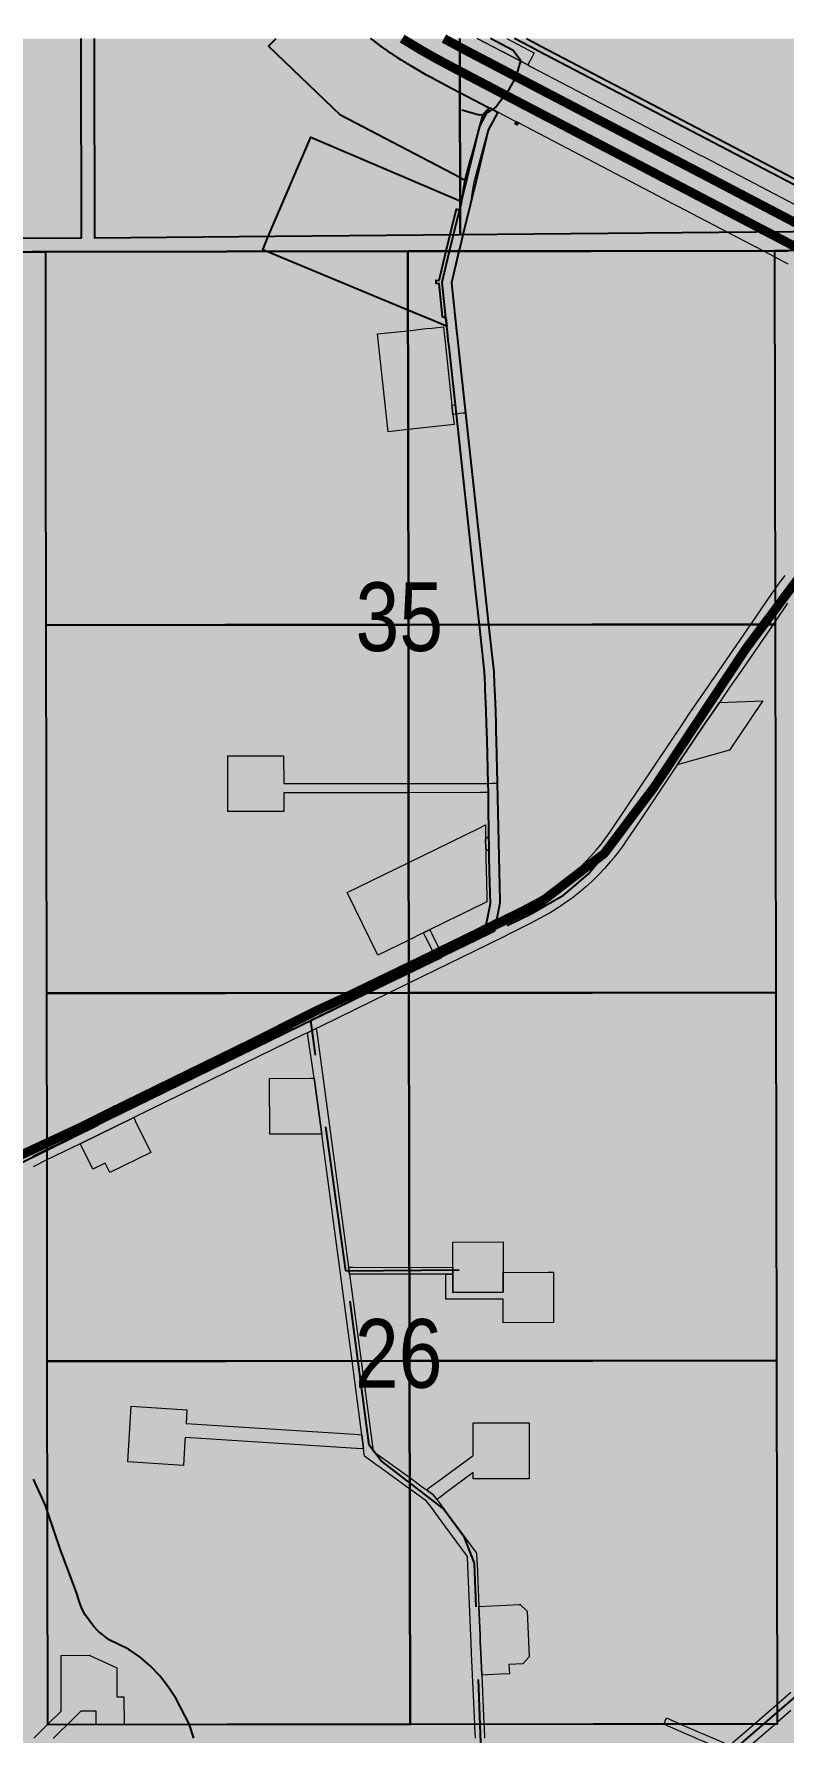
# Model space of a CAD drawing. Extents: x 520549 to 522128, y 6027808 to 6029983.
# Drawn here: x 521303.6 to 521467.4, y 6028829.8 to 6029201 of the extents above; entities that cross this region are included whole.
import ezdxf
from ezdxf.enums import TextEntityAlignment as Align

# ---------------------------------------------------------------- set-up
doc = ezdxf.new("R2010")
doc.units = 0
doc.header["$LTSCALE"] = 5
doc.linetypes.add('DASHED2', pattern=[9.525, 6.35, -3.175])
doc.layers.add('AS-ROUTEMAP', color=35, linetype='Continuous', lineweight=0)
for name, color, linetype in [('DML', 35, 'Continuous'), ('Quarters', 8, 'Continuous'), ('RoadSeg', 57, 'DASHED2'), ('ROE', 35, 'Continuous'), ('ROUTE-MAP-HWY', 2, 'Continuous'), ('ROUTE-MAP-ROUTE', 90, 'Continuous'), ('S-7', 6, 'Continuous'), ('T-WATER', 160, 'Continuous'), ('Townships', 57, 'Continuous')]:
    doc.layers.add(name, color=color, linetype=linetype)
doc.layers.add('ROUTE-MAP-BACKGROUND-H', color=7, linetype='Continuous', true_color=0xf0ebff)
doc.styles.add('120', font='ARIALN.TTF', dxfattribs={"height": 13})

msp = doc.modelspace()

# ---------------------------------------------------------------- hatches: boundary and pattern name
at = {"layer": 'ROUTE-MAP-BACKGROUND-H'}
h = msp.add_hatch(color=256, dxfattribs=at)
h.dxf.hatch_style = 1
h.paths.add_polyline_path([(520630.49, 6029199.99), (520630.49, 6029147.72), (520648.82, 6029147.71), (520648.95, 6028175.05), (521624.83, 6028176.24), (521907.38, 6028177.2), (521907.38, 6029199.99)])

# ---------------------------------------------------------------- linework, layer by layer
at = {"layer": 'AS-ROUTEMAP', "flags": 128}
for points in [[(521468.5, 6029150.68), (521465.48, 6029152.26), (521463.01, 6029153.56), (521455.28, 6029157.6), (521444.46, 6029163.26), (521443.13, 6029163.96), (521440, 6029165.59), (521409.51, 6029181.54), (521409.06, 6029181.77), (521407.09, 6029182.8), (521405.32, 6029183.73), (521405.04, 6029183.88), (521403.25, 6029184.81), (521403.17, 6029184.85), (521402.85, 6029185.02), (521401.48, 6029185.74), (521396.72, 6029188.23), (521394.89, 6029189.18), (521390.84, 6029191.3), (521390.45, 6029191.51), (521390.11, 6029191.69), (521389.7, 6029191.91), (521389.39, 6029192.08), (521388.96, 6029192.31), (521388.67, 6029192.47), (521388.23, 6029192.72), (521387.96, 6029192.87), (521387.5, 6029193.14), (521387.24, 6029193.28), (521386.77, 6029193.56), (521386.54, 6029193.7), (521386.04, 6029193.99), (521385.83, 6029194.12), (521385.32, 6029194.42), (521385.13, 6029194.54), (521384.61, 6029194.86), (521384.43, 6029194.97), (521383.89, 6029195.31), (521383.74, 6029195.41), (521383.18, 6029195.77), (521383.05, 6029195.85), (521382.48, 6029196.23), (521382.36, 6029196.3), (521381.78, 6029196.69), (521381.68, 6029196.76), (521381.08, 6029197.17), (521381, 6029197.22), (521380.39, 6029197.64), (521380.32, 6029197.69), (521379.7, 6029198.13), (521379.65, 6029198.16), (521378.99, 6029198.64), (521378.33, 6029199.12), (521377.66, 6029199.61), (521377.16, 6029199.99)], [(521400.53, 6029199.99), (521400.54, 6029199.99), (521411.6, 6029194.21), (521412.29, 6029193.84), (521445.65, 6029176.39), (521448.84, 6029174.72), (521450.17, 6029174.03), (521477.59, 6029159.69)], [(521406.99, 6029199.99), (521411.81, 6029197.48), (521412.98, 6029196.87), (521412.51, 6029195.97), (521411.6, 6029194.21), (521400.54, 6029199.99), (521400.53, 6029199.99)], [(521303.46, 6028955.6), (521306.48, 6028957.07), (521365.04, 6028985.68), (521365.99, 6028986.15), (521376.66, 6028991.36), (521385.59, 6028995.72), (521403.11, 6029004.28), (521404.26, 6029004.84), (521404.53, 6029006.28), (521404.67, 6029006.97), (521404.76, 6029007.44), (521405.32, 6029007.72), (521406.94, 6029008.52), (521408.28, 6029009.18), (521408.75, 6029009.41), (521410.37, 6029010.21), (521411.27, 6029010.66), (521412.85, 6029011.47), (521414.39, 6029012.35), (521415.9, 6029013.28), (521417.37, 6029014.26), (521418.11, 6029014.8), (521418.81, 6029015.3), (521419.71, 6029016), (521420.21, 6029016.39), (521420.87, 6029016.95), (521421.56, 6029017.54), (521422.88, 6029018.73), (521424.14, 6029019.97), (521425.36, 6029021.25), (521426.54, 6029022.58), (521427.66, 6029023.96), (521429.74, 6029026.82), (521445.68, 6029050.58), (521446.71, 6029052.12), (521447.86, 6029053.82), (521448.45, 6029054.69), (521449.8, 6029056.64), (521450.81, 6029058.12), (521451.89, 6029059.68), (521452.59, 6029060.71), (521460.3, 6029071.91), (521465.01, 6029078.75), (521465.61, 6029079.6), (521466.39, 6029080.72), (521467.84, 6029082.64)], [(521468.36, 6029076.53), (521465.62, 6029072.54), (521465.19, 6029071.91), (521457.61, 6029060.9), (521456.9, 6029059.87), (521455.83, 6029058.31), (521454.81, 6029056.83), (521453.46, 6029054.87), (521451.7, 6029052.31), (521451.18, 6029051.56), (521450.65, 6029050.76), (521444.23, 6029041.2), (521435.88, 6029028.75), (521433.08, 6029024.58), (521432.55, 6029023.82), (521432.19, 6029023.3), (521431.98, 6029023), (521431.1, 6029021.85), (521430.82, 6029021.47), (521430.47, 6029021.04), (521430.35, 6029020.9), (521430.11, 6029020.6), (521429.95, 6029020.41), (521429.75, 6029020.17), (521429.6, 6029019.98), (521428.79, 6029019.06), (521428.33, 6029018.54), (521427.01, 6029017.15), (521425.64, 6029015.8), (521424.21, 6029014.51), (521423.17, 6029013.62), (521422.74, 6029013.27), (521422, 6029012.68), (521421.23, 6029012.09), (521420.4, 6029011.48), (521419.67, 6029010.96), (521418.07, 6029009.89), (521416.44, 6029008.88), (521413.05, 6029007.05), (521412.08, 6029006.56), (521410.47, 6029005.74), (521410.37, 6029005.69), (521409.04, 6029005.02), (521405.14, 6029003.04), (521404.66, 6029002.8), (521403.76, 6029002.36), (521403.19, 6029002.08), (521402.88, 6029001.93), (521385.59, 6028993.49), (521381.26, 6028991.36), (521366.28, 6028984.05), (521365.34, 6028983.59), (521363.72, 6028982.8), (521363.43, 6028982.66), (521362.73, 6028982.32), (521325.46, 6028964.1), (521313.77, 6028958.4), (521306.48, 6028954.84), (521303.47, 6028953.36)], [(521400.11, 6028828.45), (521400, 6028830.86), (521399.97, 6028831.47), (521399.29, 6028846.98), (521399.18, 6028849.41), (521399.12, 6028850.91), (521398.48, 6028866.15), (521398.39, 6028868.19), (521393.47, 6028874.84), (521391.46, 6028877.57), (521390.14, 6028879.36), (521390.08, 6028879.43), (521389.61, 6028880.03), (521389.44, 6028880.24), (521385.96, 6028882.77), (521385.77, 6028882.91), (521379.28, 6028887.61), (521378.15, 6028888.43), (521375.9, 6028890.06), (521375.69, 6028891.71), (521375.28, 6028894.79), (521373.15, 6028910.9), (521366.59, 6028960.5), (521364.85, 6028972.7), (521363.52, 6028982.06), (521363.43, 6028982.66), (521363.72, 6028982.8), (521365.34, 6028983.59), (521365.42, 6028982.99), (521365.44, 6028982.81), (521372.37, 6028931.38), (521372.57, 6028929.88), (521375.12, 6028910.9), (521377.78, 6028891.18), (521378.9, 6028890.37), (521385.76, 6028885.4), (521388.79, 6028883.2), (521388.91, 6028883.11), (521389.42, 6028882.74), (521390.85, 6028881.71), (521391.23, 6028881.23), (521391.7, 6028880.63), (521391.74, 6028880.58), (521393.4, 6028878.34), (521393.75, 6028877.85), (521400.37, 6028868.89), (521400.45, 6028867.18), (521400.47, 6028866.58), (521400.87, 6028857.25), (521401.13, 6028850.99), (521401.19, 6028849.49), (521401.3, 6028847.02), (521401.37, 6028845.52), (521401.51, 6028842.25), (521401.99, 6028831.47), (521402.01, 6028830.88), (521402.12, 6028828.46)], [(521303.64, 6028828.48), (521305.08, 6028829.9), (521306.66, 6028831.47), (521309.59, 6028834.38), (521309.57, 6028846.55), (521315.67, 6028846.56), (521321.77, 6028843.82), (521321.78, 6028837.49), (521323.31, 6028837.49), (521323.31, 6028837.49), (521323.32, 6028831.39), (521317.22, 6028831.38), (521317.21, 6028834.36), (521317.14, 6028834.36), (521313.89, 6028834.36), (521310.89, 6028831.38), (521309.44, 6028829.94), (521307.85, 6028828.36)], [(521469.06, 6028834.47), (521466.04, 6028831.86), (521465.68, 6028831.54), (521462.2, 6028828.52), (521456.25, 6028823.34), (521453.74, 6028821.16), (521451.06, 6028818.84), (521448.75, 6028816.83), (521445.52, 6028814.02), (521442.38, 6028811.29), (521438.53, 6028811.15), (521437.52, 6028811.11), (521438.14, 6028811.65), (521442.04, 6028815.04), (521445.28, 6028817.85), (521447.97, 6028820.19), (521450.65, 6028822.52), (521453.16, 6028824.7), (521457.55, 6028828.51), (521461.03, 6028831.54), (521466.04, 6028835.89), (521469.05, 6028838.51)]]:
    msp.add_lwpolyline(points, dxfattribs=at)
for points in [[(521396.7, 6029117.99), (521395.96, 6029117.91), (521395.74, 6029119.9), (521394.36, 6029132.58), (521394.2, 6029134.07), (521394, 6029135.86), (521393.93, 6029136.49), (521393.87, 6029137.05), (521393.67, 6029138.92), (521392.82, 6029146.73), (521394.45, 6029153.49), (521395.32, 6029157.06), (521396.61, 6029162.41), (521396.76, 6029163.03), (521397.06, 6029164.27), (521397.09, 6029164.39), (521397.36, 6029166.25), (521397.6, 6029167.79), (521397.79, 6029169.03), (521398.92, 6029173.15), (521399.31, 6029174.59), (521401.66, 6029183.19), (521402.68, 6029184.31), (521403.17, 6029184.85), (521403.25, 6029184.81), (521405.04, 6029183.88), (521402.93, 6029180.21), (521399.76, 6029168.62), (521399.51, 6029166.97), (521399.28, 6029165.44), (521399.04, 6029163.88), (521398.97, 6029163.58), (521397.39, 6029157.08), (521396.78, 6029154.53), (521396.52, 6029153.49), (521394.86, 6029146.6), (521395.93, 6029136.71), (521396, 6029136.08), (521396.2, 6029134.29), (521396.36, 6029132.8), (521397.96, 6029118.13), (521397.4, 6029118.07), (521396.7, 6029117.99)], [(521385.4, 6029114.5), (521381.03, 6029114.02), (521378.7, 6029135.41), (521385.37, 6029136.13), (521389.33, 6029136.57), (521390.62, 6029136.71), (521393.13, 6029136.98), (521393.29, 6029135.51), (521393.48, 6029133.72), (521393.64, 6029132.23), (521395, 6029119.82), (521395.21, 6029117.83), (521395.46, 6029115.59), (521385.4, 6029114.5)], [(521395.96, 6029117.91), (521395.21, 6029117.83), (521395, 6029119.82), (521395.74, 6029119.9), (521395.96, 6029117.91)], [(521455.68, 6029044.45), (521444.23, 6029041.2), (521450.65, 6029050.76), (521451.18, 6029051.56), (521451.7, 6029052.31), (521453.46, 6029054.87), (521462.96, 6029055.23), (521461.22, 6029052.66), (521460.18, 6029051.12), (521455.68, 6029044.45)], [(521402.96, 6029035.21), (521402.96, 6029035.15), (521402.21, 6029035.15), (521401.19, 6029035.15), (521385.52, 6029035.13), (521358.22, 6029035.1), (521358.23, 6029031.02), (521346.02, 6029031), (521346.01, 6029043.2), (521358.21, 6029043.22), (521358.22, 6029037.12), (521385.52, 6029037.14), (521401.15, 6029037.16), (521402.16, 6029037.16), (521402.91, 6029037.16), (521402.96, 6029035.21)], [(521402.77, 6029006.46), (521402.48, 6029006.32), (521402.74, 6029007.6), (521402.88, 6029008.32), (521402.9, 6029008.42), (521402.95, 6029008.65), (521403.04, 6029009.11), (521403.1, 6029009.41), (521403.32, 6029010.52), (521403.4, 6029010.92), (521403.22, 6029017.92), (521403.21, 6029018.09), (521403.14, 6029020.89), (521403.14, 6029021.05), (521403.12, 6029022.81), (521403.07, 6029026.4), (521403, 6029031.86), (521402.97, 6029034.51), (521402.96, 6029035.15), (521402.96, 6029035.21), (521402.91, 6029037.16), (521403.66, 6029037.18), (521404.86, 6029037.21), (521405.44, 6029011.57), (521405.45, 6029011.02), (521405.16, 6029009.54), (521404.88, 6029008.06), (521404.76, 6029007.44), (521404.5, 6029007.31), (521404.32, 6029007.23), (521403.51, 6029006.82), (521403.02, 6029006.58), (521402.77, 6029006.46)], [(521385.57, 6029002.92), (521378.83, 6028999.62), (521372.09, 6029013.33), (521385.55, 6029019.9), (521400.91, 6029027.4), (521402.34, 6029028.1), (521402.34, 6029025.64), (521402.34, 6029024.95), (521402.37, 6029022.94), (521402.4, 6029020.42), (521402.41, 6029020.22), (521402.45, 6029018.74), (521402.45, 6029018.55), (521402.61, 6029012.29), (521402.64, 6029011.29), (521398.48, 6029009.23), (521397.53, 6029008.78), (521396.72, 6029008.39), (521396.63, 6029008.34), (521390.05, 6029005.12), (521388.7, 6029004.46), (521385.57, 6029002.92)], [(521403.12, 6029022.81), (521403.13, 6029022.21), (521402.47, 6029022.84), (521402.37, 6029022.94), (521402.34, 6029024.95), (521402.42, 6029025.02), (521403.08, 6029025.71), (521403.12, 6029022.81)], [(521391.98, 6029001.17), (521390.74, 6029000.57), (521389.99, 6029002.09), (521389.24, 6029003.62), (521388.81, 6029004.51), (521390.05, 6029005.12), (521390.15, 6029005.17), (521390.59, 6029004.28), (521391.34, 6029002.75), (521392.09, 6029001.22), (521391.98, 6029001.17)], [(521366.59, 6028960.5), (521365.05, 6028960.5), (521355.21, 6028960.45), (521355.15, 6028972.65), (521364.1, 6028972.7), (521364.85, 6028972.7), (521366.59, 6028960.5)], [(521329.19, 6028956.51), (521320.22, 6028952.1), (521319.22, 6028954.13), (521316.53, 6028952.81), (521314.11, 6028957.72), (521314.06, 6028957.83), (521313.77, 6028958.4), (521325.46, 6028964.11), (521325.73, 6028963.55), (521325.79, 6028963.43), (521329.19, 6028956.51)], [(521406.17, 6028930.26), (521406.18, 6028925.91), (521395.17, 6028925.9), (521395.16, 6028929.9), (521395.16, 6028931.4), (521395.15, 6028936.91), (521406.16, 6028936.92), (521406.17, 6028931.76), (521406.17, 6028930.26)], [(521385.69, 6028931.37), (521385.98, 6028931.37), (521395.16, 6028931.4), (521395.16, 6028929.9), (521393.67, 6028929.9), (521385.98, 6028929.87), (521385.69, 6028929.87), (521373.58, 6028929.88), (521372.57, 6028929.88), (521372.37, 6028931.38), (521373.38, 6028931.38), (521385.69, 6028931.37)], [(521417.17, 6028929.22), (521417.2, 6028919.29), (521406.2, 6028919.26), (521406.19, 6028924.41), (521393.68, 6028924.38), (521393.67, 6028929.9), (521395.16, 6028929.9), (521395.17, 6028925.9), (521406.18, 6028925.91), (521406.17, 6028930.26), (521416, 6028930.31), (521417.17, 6028930.32), (521417.17, 6028929.22)], [(521336.88, 6028897.21), (521373.73, 6028894.89), (521375.28, 6028894.79), (521375.69, 6028891.71), (521374.13, 6028891.8), (521336.69, 6028894.16), (521336.64, 6028893.4), (521336.31, 6028888.07), (521324.13, 6028888.84), (521324.9, 6028901.02), (521337.08, 6028900.25), (521336.88, 6028897.21)], [(521411.84, 6028897.37), (521411.86, 6028885.17), (521399.66, 6028885.16), (521399.66, 6028886.49), (521393.74, 6028882.13), (521392.33, 6028881.09), (521391.7, 6028880.63), (521391.23, 6028881.23), (521390.85, 6028881.71), (521389.42, 6028882.74), (521390.08, 6028883.22), (521391.94, 6028884.59), (521399.65, 6028890.27), (521399.65, 6028891.2), (521399.64, 6028897.36), (521411.84, 6028897.37)], [(521404, 6028842.36), (521401.52, 6028842.25), (521401.37, 6028845.52), (521401.3, 6028847.02), (521401.19, 6028849.49), (521401.13, 6028850.99), (521400.87, 6028857.25), (521409.86, 6028857.65), (521409.86, 6028857.71), (521411.43, 6028856.22), (521411.88, 6028846.22), (521410.45, 6028844.66), (521407.45, 6028844.52), (521407.54, 6028842.52), (521405.5, 6028842.43), (521404, 6028842.36)], [(521455.66, 6028826.87), (521454.41, 6028825.78), (521453.65, 6028826.11), (521452.84, 6028826.47), (521451.32, 6028827.13), (521449.8, 6028827.8), (521449.47, 6028827.94), (521448.74, 6028828.25), (521448.16, 6028828.5), (521446.29, 6028829.32), (521444.04, 6028830.29), (521441.28, 6028831.47), (521441.3, 6028831.51), (521441.88, 6028832.86), (521444.97, 6028831.52), (521449.33, 6028829.63), (521450.07, 6028829.32), (521451.05, 6028828.89), (521451.91, 6028828.51), (521452.57, 6028828.22), (521454.1, 6028827.56), (521454.91, 6028827.2), (521455.66, 6028826.87)]]:
    msp.add_lwpolyline(points, close=True, dxfattribs=at)
at = {"layer": 'DML'}
msp.add_lwpolyline([(521377.17, 6029199.99), (521377.67, 6029199.62), (521378.33, 6029199.13), (521378.99, 6029198.64), (521379.32, 6029198.4), (521379.65, 6029198.16), (521379.7, 6029198.13), (521380.33, 6029197.69), (521380.39, 6029197.65), (521381, 6029197.23), (521381.08, 6029197.17), (521381.68, 6029196.76), (521381.78, 6029196.7), (521382.1, 6029196.47), (521382.36, 6029196.31), (521382.48, 6029196.23), (521383.05, 6029195.86), (521383.19, 6029195.77), (521383.74, 6029195.42), (521383.89, 6029195.32), (521384.43, 6029194.98), (521384.61, 6029194.87), (521384.95, 6029194.65), (521385.13, 6029194.54), (521385.32, 6029194.43), (521385.83, 6029194.13), (521386.05, 6029194), (521389.39, 6029192.09), (521389.71, 6029191.92), (521390.12, 6029191.7), (521390.45, 6029191.52), (521390.84, 6029191.3), (521394.89, 6029189.18), (521396.72, 6029188.23), (521401.48, 6029185.74), (521402.85, 6029185.02), (521403.17, 6029184.85), (521402.68, 6029184.31), (521401.66, 6029183.19), (521399.31, 6029174.59), (521398.92, 6029173.15), (521397.79, 6029169.03), (521397.48, 6029169.2), (521396.75, 6029169.58), (521370.64, 6029183.23), (521354.89, 6029198.29), (521356.54, 6029199.99)], dxfattribs=at)
for points in [[(521409.51, 6029181.54), (521409.27, 6029181.1), (521408.83, 6029181.33), (521409.06, 6029181.77), (521409.51, 6029181.54)], [(521396.76, 6029163.03), (521396.61, 6029162.41), (521395.91, 6029162.71), (521394.54, 6029157.06), (521393.68, 6029153.48), (521392.13, 6029147.06), (521391.49, 6029147.09), (521391.46, 6029146.49), (521392.09, 6029146.46), (521392.88, 6029139.26), (521393.67, 6029138.92), (521393.87, 6029137.05), (521393.08, 6029137.38), (521390.65, 6029138.4), (521385.36, 6029140.6), (521354.54, 6029153.44), (521353.63, 6029153.82), (521354.86, 6029156.7), (521364.13, 6029178.44), (521396.39, 6029164.68), (521396.76, 6029164.53), (521397.09, 6029164.38), (521396.76, 6029163.03)]]:
    msp.add_lwpolyline(points, close=True, dxfattribs=at)
at = {"layer": 'Quarters', "color": 17}
for points in [[(521313.88, 6029199.99), (521313.88, 6029197.16), (521313.94, 6029156.33), (521273.53, 6029156.3), (521233.12, 6029156.27), (521192.71, 6029156.25), (521153.3, 6029156.22), (521153.26, 6029197.04), (521153.25, 6029199.99)], [(521477.51, 6029199.99), (521477.52, 6029197.87), (521477.59, 6029157.8), (521437.18, 6029157.44), (521396.77, 6029157.08), (521356.36, 6029156.71), (521316.96, 6029156.36), (521316.9, 6029197.17), (521316.89, 6029199.99)]]:
    msp.add_lwpolyline(points, dxfattribs=at)
at = {"layer": 'Quarters'}
for points in [[(521313.88, 6029199.99), (521313.88, 6029197.16), (521313.94, 6029156.33), (521273.53, 6029156.3), (521233.12, 6029156.27), (521233.07, 6029197.1), (521233.06, 6029199.99)], [(521313.88, 6029199.99), (521313.88, 6029197.16), (521313.94, 6029156.33), (521273.53, 6029156.3), (521233.12, 6029156.27), (521233.07, 6029197.1), (521233.06, 6029199.99)], [(521396.7, 6029199.99), (521396.7, 6029197.52), (521396.77, 6029157.08), (521356.36, 6029156.71), (521316.96, 6029156.36), (521316.9, 6029197.17), (521316.89, 6029199.99)], [(521396.7, 6029199.99), (521396.7, 6029197.52), (521396.77, 6029157.08), (521356.36, 6029156.71), (521316.96, 6029156.36), (521316.9, 6029197.17), (521316.89, 6029199.99)], [(521477.51, 6029199.99), (521477.52, 6029197.87), (521477.59, 6029157.8), (521437.18, 6029157.44), (521396.77, 6029157.08), (521396.7, 6029197.52), (521396.7, 6029199.99)], [(521477.51, 6029199.99), (521477.52, 6029197.87), (521477.59, 6029157.8), (521437.18, 6029157.44), (521396.77, 6029157.08), (521396.7, 6029197.52), (521396.7, 6029199.99)]]:
    msp.add_lwpolyline(points, dxfattribs=at)
at = {"layer": 'Quarters', "color": 17}
for points in [[(521345.51, 6028991.33), (521306.43, 6028991.29), (521306.37, 6029031.51), (521306.32, 6029071.74), (521306.26, 6029112.57), (521306.2, 6029153.39), (521345.27, 6029153.43), (521385.34, 6029153.48), (521425.41, 6029153.52), (521465.48, 6029153.56), (521465.55, 6029112.74), (521465.62, 6029071.91), (521465.69, 6029031.68), (521465.76, 6028991.45), (521425.68, 6028991.41), (521385.59, 6028991.37)], [(521345.75, 6028831.41), (521306.66, 6028831.37), (521306.6, 6028870.6), (521306.54, 6028910.83), (521306.49, 6028951.06), (521306.43, 6028991.29), (521345.51, 6028991.33), (521385.59, 6028991.37), (521425.68, 6028991.41), (521465.76, 6028991.45), (521465.83, 6028951.22), (521465.9, 6028910.99), (521465.97, 6028870.76), (521466.04, 6028831.54), (521425.95, 6028831.5), (521385.85, 6028831.46)]]:
    msp.add_lwpolyline(points, close=True, dxfattribs=at)
at = {"layer": 'Quarters'}
for points in [[(521345.39, 6029071.79), (521306.32, 6029071.74), (521306.26, 6029112.57), (521306.2, 6029153.39), (521345.27, 6029153.43), (521385.34, 6029153.48), (521385.4, 6029112.65), (521385.47, 6029071.83)], [(521345.39, 6029071.79), (521306.32, 6029071.74), (521306.26, 6029112.57), (521306.2, 6029153.39), (521345.27, 6029153.43), (521385.34, 6029153.48), (521385.4, 6029112.65), (521385.47, 6029071.83)], [(521425.54, 6029071.87), (521385.47, 6029071.83), (521385.4, 6029112.65), (521385.34, 6029153.48), (521425.41, 6029153.52), (521465.48, 6029153.56), (521465.55, 6029112.74), (521465.62, 6029071.91)], [(521425.54, 6029071.87), (521385.47, 6029071.83), (521385.4, 6029112.65), (521385.34, 6029153.48), (521425.41, 6029153.52), (521465.48, 6029153.56), (521465.55, 6029112.74), (521465.62, 6029071.91)], [(521345.51, 6028991.33), (521306.43, 6028991.29), (521306.37, 6029031.51), (521306.32, 6029071.74), (521345.39, 6029071.79), (521385.47, 6029071.83), (521385.53, 6029031.6), (521385.59, 6028991.37)], [(521345.51, 6028991.33), (521306.43, 6028991.29), (521306.37, 6029031.51), (521306.32, 6029071.74), (521345.39, 6029071.79), (521385.47, 6029071.83), (521385.53, 6029031.6), (521385.59, 6028991.37)], [(521425.68, 6028991.41), (521385.59, 6028991.37), (521385.53, 6029031.6), (521385.47, 6029071.83), (521425.54, 6029071.87), (521465.62, 6029071.91), (521465.69, 6029031.68), (521465.76, 6028991.45)], [(521425.68, 6028991.41), (521385.59, 6028991.37), (521385.53, 6029031.6), (521385.47, 6029071.83), (521425.54, 6029071.87), (521465.62, 6029071.91), (521465.69, 6029031.68), (521465.76, 6028991.45)], [(521345.63, 6028910.87), (521306.54, 6028910.83), (521306.49, 6028951.06), (521306.43, 6028991.29), (521345.51, 6028991.33), (521385.59, 6028991.37), (521385.66, 6028951.14), (521385.72, 6028910.91)], [(521345.63, 6028910.87), (521306.54, 6028910.83), (521306.49, 6028951.06), (521306.43, 6028991.29), (521345.51, 6028991.33), (521385.59, 6028991.37), (521385.66, 6028951.14), (521385.72, 6028910.91)], [(521425.81, 6028910.95), (521385.72, 6028910.91), (521385.66, 6028951.14), (521385.59, 6028991.37), (521425.68, 6028991.41), (521465.76, 6028991.45), (521465.83, 6028951.22), (521465.9, 6028910.99)], [(521425.81, 6028910.95), (521385.72, 6028910.91), (521385.66, 6028951.14), (521385.59, 6028991.37), (521425.68, 6028991.41), (521465.76, 6028991.45), (521465.83, 6028951.22), (521465.9, 6028910.99)], [(521345.75, 6028831.41), (521306.66, 6028831.37), (521306.6, 6028870.6), (521306.54, 6028910.83), (521345.63, 6028910.87), (521385.72, 6028910.91), (521385.79, 6028870.68), (521385.85, 6028831.46)], [(521345.75, 6028831.41), (521306.66, 6028831.37), (521306.6, 6028870.6), (521306.54, 6028910.83), (521345.63, 6028910.87), (521385.72, 6028910.91), (521385.79, 6028870.68), (521385.85, 6028831.46)], [(521425.95, 6028831.5), (521385.85, 6028831.46), (521385.79, 6028870.68), (521385.72, 6028910.91), (521425.81, 6028910.95), (521465.9, 6028910.99), (521465.97, 6028870.76), (521466.04, 6028831.54)], [(521425.95, 6028831.5), (521385.85, 6028831.46), (521385.79, 6028870.68), (521385.72, 6028910.91), (521425.81, 6028910.95), (521465.9, 6028910.99), (521465.97, 6028870.76), (521466.04, 6028831.54)]]:
    msp.add_lwpolyline(points, close=True, dxfattribs=at)
at = {"layer": 'RoadSeg'}
for p, q in [((521409.06, 6029191.63), (521410.04, 6029195.15)), ((521407.59, 6029189), (521409.06, 6029191.63)), ((521405.44, 6029186.24), (521407.59, 6029189)), ((521371.82, 6028930.61), (521364.12, 6028985.44)), ((521371.82, 6028930.61), (521396.54, 6028930.81))]:
    msp.add_line(p, q, dxfattribs=at)
for points in [[(521410.04, 6029195.15), (521408.34, 6029197.35), (521403.45, 6029199.99)], [(521397.14, 6029184.44), (521400.94, 6029183.34), (521402.34, 6029183.44), (521404.54, 6029184.94), (521405.44, 6029186.24)], [(521364.12, 6028985.44), (521412.34, 6029008.65), (521419.35, 6029012.75), (521422.15, 6029015.05), (521424.75, 6029017.35), (521429.15, 6029022.56), (521460.57, 6029068.78), (521469.57, 6029080.99), (521474.18, 6029086.09), (521484.68, 6029094.59), (521516.6, 6029116.2), (521522, 6029118), (521526.4, 6029117.7), (521529.21, 6029116.91), (521564.52, 6029098.5)], [(521181.43, 6028954.32), (521200.54, 6028953.52), (521212.84, 6028952.22), (521223.75, 6028950.02), (521240.96, 6028945.62), (521252.86, 6028943.72), (521263.37, 6028942.92), (521272.37, 6028943.61), (521282.08, 6028945.82), (521289.18, 6028948.52), (521364.12, 6028985.44)], [(521401.94, 6028809.55), (521399.94, 6028866.68), (521397.74, 6028872.28), (521393.04, 6028878.68), (521379.53, 6028889.09), (521376.93, 6028892.49), (521371.82, 6028930.61)], [(521402.14, 6028805.84), (521435.16, 6028807.24), (521437.16, 6028807.95), (521457.07, 6028826.25), (521494.49, 6028858.67), (521496.39, 6028859.47)]]:
    msp.add_lwpolyline(points, dxfattribs=at)
at = {"layer": 'ROE'}
for points in [[(521411.29, 6029199.99), (521412.67, 6029199.27), (521414.44, 6029198.34), (521476.07, 6029166.09), (521477.58, 6029165.31), (521477.58, 6029163.93), (521413.92, 6029197.24), (521412.14, 6029198.17), (521408.66, 6029199.99)], [(521303.46, 6028957.73), (521304.37, 6028958.17), (521306.48, 6028959.22), (521319.8, 6028965.88), (521364.73, 6028987.85), (521364.76, 6028987.86), (521365.67, 6028988.31), (521365.71, 6028988.32), (521371.9, 6028991.35), (521385.58, 6028998.04), (521390.64, 6029000.51), (521391.98, 6029001.17), (521400.34, 6029005.26), (521402.48, 6029006.32), (521402.74, 6029007.6), (521402.88, 6029008.32), (521402.9, 6029008.42), (521402.95, 6029008.65), (521403.04, 6029009.11), (521403.1, 6029009.41), (521403.32, 6029010.52), (521403.4, 6029010.92), (521403.22, 6029017.92), (521403.21, 6029018.09), (521403.14, 6029020.89), (521403.14, 6029021.05), (521403.12, 6029022.81), (521403.07, 6029026.4), (521403, 6029031.86), (521402.97, 6029034.51), (521402.96, 6029035.15), (521402.96, 6029035.21), (521402.91, 6029037.16), (521402.66, 6029046.6), (521402.61, 6029048.6), (521402.57, 6029050.11), (521402.5, 6029052.97), (521402.49, 6029053.11), (521402.42, 6029054.62), (521402.35, 6029056.16), (521402.28, 6029057.68), (521402.23, 6029058.68), (521402.11, 6029061.51), (521400.98, 6029071.84), (521400.15, 6029079.5), (521399.86, 6029082.16), (521395.96, 6029117.91), (521395.74, 6029119.9), (521394.36, 6029132.58), (521394.2, 6029134.07), (521394, 6029135.86), (521393.87, 6029137.05), (521393.67, 6029138.92), (521392.82, 6029146.73), (521394.45, 6029153.49), (521395.32, 6029157.06), (521396.61, 6029162.41), (521396.76, 6029163.03), (521397.09, 6029164.38), (521397.52, 6029166.19), (521397.88, 6029167.67), (521399.19, 6029173.08), (521399.54, 6029174.53), (521401.04, 6029180.71), (521402.43, 6029183.29), (521403.25, 6029184.81), (521405.04, 6029183.88), (521402.93, 6029179.98), (521399.82, 6029167.09), (521399.76, 6029166.86), (521399.4, 6029165.39), (521398.97, 6029163.58), (521397.39, 6029157.08), (521396.78, 6029154.53), (521396.52, 6029153.49), (521394.86, 6029146.6), (521396, 6029136.08), (521396.2, 6029134.29), (521396.36, 6029132.8), (521401.53, 6029085.34), (521401.82, 6029082.67), (521403, 6029071.85), (521403.78, 6029064.71), (521404.06, 6029062.19), (521404.11, 6029061.67), (521404.12, 6029061.59), (521404.25, 6029058.76), (521404.29, 6029057.76), (521404.36, 6029056.24), (521404.43, 6029054.74), (521404.44, 6029054.54), (521404.51, 6029053.03), (521404.58, 6029050.03), (521404.61, 6029048.53), (521404.65, 6029046.52), (521404.86, 6029037.21), (521405.44, 6029011.57), (521405.45, 6029011.02), (521405.16, 6029009.54), (521404.88, 6029008.06), (521404.76, 6029007.44), (521404.67, 6029006.97), (521404.53, 6029006.28), (521404.26, 6029004.84), (521403.11, 6029004.28), (521385.59, 6028995.72), (521376.66, 6028991.36), (521365.99, 6028986.15), (521365.04, 6028985.68), (521306.48, 6028957.07), (521303.46, 6028955.6)]]:
    msp.add_lwpolyline(points, dxfattribs=at)
at = {"layer": 'ROUTE-MAP-HWY', "const_width": 2}
for points in [[(521384.12, 6029199.99), (521384.5, 6029199.75), (521388.17, 6029197.52), (521391.66, 6029195.55), (521395.01, 6029193.76), (521398.41, 6029191.96), (521406.14, 6029187.91), (521583.48, 6029095.12), (521900.45, 6028929.49), (521907.38, 6028925.84)], [(521393.23, 6029199.99), (521396.16, 6029198.41), (521398.9, 6029196.95), (521409.06, 6029191.63), (521586.26, 6029098.94), (521855.2, 6028958.52), (521903.1, 6028933.32), (521907.38, 6028931.09)]]:
    msp.add_lwpolyline(points, dxfattribs=at)
at = {"layer": 'ROUTE-MAP-ROUTE', "const_width": 2, "flags": 128}
msp.add_lwpolyline([(521475.17, 6029087.98), (521459.24, 6029066.61), (521439.32, 6029036.52), (521428.3, 6029021.86), (521413.73, 6029010.64), (521397.67, 6029002.94), (521378.19, 6028993.36), (521365.72, 6028987.64), (521324.52, 6028966.94), (521283.05, 6028947.67), (521259.24, 6028945.27), (521229.68, 6028950.59), (521211.87, 6028954.47), (521142.55, 6028955.93), (521095.9, 6028955.28), (521036.32, 6028951), (521023.06, 6028949.24), (521018.39, 6028947.13), (520959.18, 6028889.35), (520995.45, 6028853.7), (521008.17, 6028843.32), (521059.43, 6028791.53)], dxfattribs=at)
at = {"layer": 'T-WATER'}
msp.add_lwpolyline([(521338.55, 6028828.42), (521337.63, 6028831.36), (521337.6, 6028831.43), (521334.72, 6028837.03), (521333, 6028839.67), (521331.16, 6028842.1), (521329.03, 6028844.25), (521326.82, 6028846.18), (521324.3, 6028847.9), (521320.11, 6028849.96), (521317.68, 6028851.81), (521316.63, 6028852.95), (521314.83, 6028855.42), (521314.07, 6028856.82), (521313.5, 6028858.4), (521313.02, 6028860.07), (521309.41, 6028869.58), (521306.6, 6028877.98), (521306.15, 6028879.33), (521303.56, 6028885.04)], dxfattribs=at)
at = {"layer": 'Townships'}
for points in [[(521477.51, 6029199.99), (521477.59, 6029157.8), (521477.6, 6029153.68), (521468.5, 6029153.59), (521465.48, 6029153.56), (521385.34, 6029153.48), (521306.2, 6029153.39), (521303.19, 6029153.39), (521223.04, 6029153.3), (521143.91, 6029153.22), (521140.89, 6029153.22), (521060.72, 6029153.13), (520981.55, 6029153.05), (520978.54, 6029153.05), (520898.36, 6029152.96), (520819.2, 6029152.88), (520816.18, 6029152.88), (520736.01, 6029152.79), (520655.84, 6029152.71), (520653.83, 6029152.71), (520630.49, 6029152.72)], [(520978.54, 6029153.05), (520981.55, 6029153.05), (521060.72, 6029153.13), (521140.89, 6029153.22), (521143.91, 6029153.22), (521223.04, 6029153.3), (521303.19, 6029153.39), (521306.2, 6029153.39), (521385.34, 6029153.48), (521465.48, 6029153.56), (521468.5, 6029153.59)]]:
    msp.add_lwpolyline(points, dxfattribs=at)

# ---------------------------------------------------------------- texts
at = {"layer": 'S-7', "style": '120'}
for s, p in [('35', (521383.49, 6029073.6)), ('26', (521383.35, 6028912.55))]:
    msp.add_text(s, height=15.008, dxfattribs=at).set_placement(p, align=Align.MIDDLE_CENTER)

doc.saveas('drawing.dxf')
